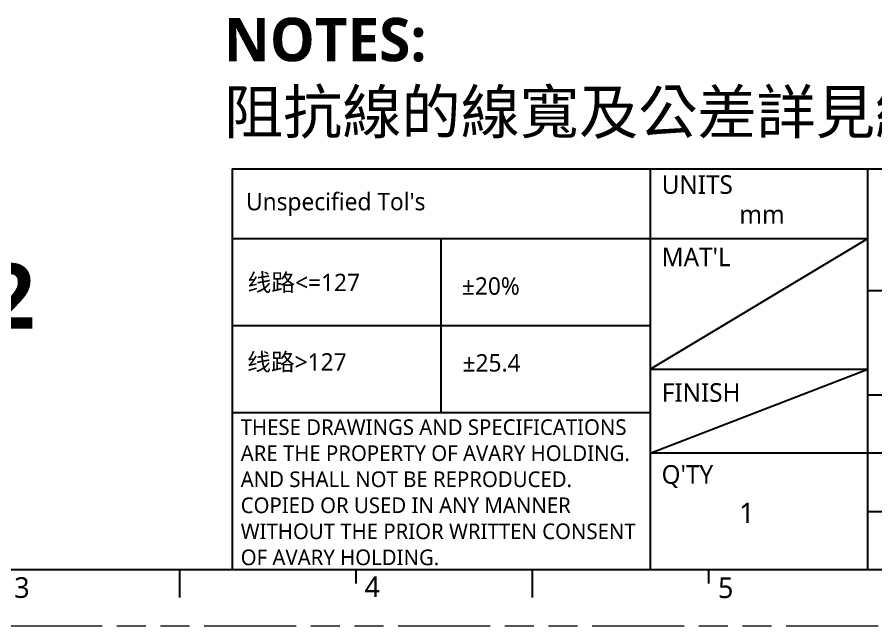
# Model space of a CAD drawing. Extents: x 388 to 686, y 182 to 393.
# Drawn here: x 488.5 to 577.1, y 182.3 to 245.1 of the extents above; entities that cross this region are included whole.
import ezdxf

# ---------------------------------------------------------------- set-up
doc = ezdxf.new("R2010")
doc.units = 0
doc.linetypes.add('PHANTOM', pattern=[29.5, 9.5, -1.5, 3, -1.5, 3, -1.5, 9.5])
doc.layers.get('0').update_dxf_attribs({"color": 9})
doc.layers.add('0PAPERF', color=2, linetype='PHANTOM', lineweight=5, plot=False)
doc.layers.add('DIM', color=3, linetype='Continuous', lineweight=5)
doc.layers.add('備註', color=1, linetype='Continuous', lineweight=5)
doc.layers.add('g_area', color=1, linetype='Continuous')
doc.layers.add('鵬鼎', color=5, linetype='Continuous')
doc.styles.get("Standard").update_dxf_attribs({"font": 'txt.shx'})

msp = doc.modelspace()

# ---------------------------------------------------------------- linework, layer by layer
at = {"color": 0}
for p, q in [((510.666, 229.458), (676.84, 229.458)), ((510.666, 229.458), (510.666, 188.14)), ((553.782, 229.458), (553.782, 188.14)), ((576.238, 188.14), (576.238, 229.458)), ((510.666, 222.273), (576.238, 222.273)), ((532.224, 204.308), (532.224, 222.273)), ((553.782, 208.799), (576.238, 222.273)), ((676.84, 216.883), (576.238, 216.883)), ((510.666, 213.29), (553.782, 213.29)), ((553.782, 208.799), (576.238, 208.799)), ((553.782, 200.116), (576.238, 208.799)), ((676.84, 206.104), (576.238, 206.104)), ((510.666, 204.308), (553.782, 204.308)), ((620.251, 200.116), (553.782, 200.116)), ((576.238, 194.127), (620.251, 194.127))]:
    msp.add_line(p, q, dxfattribs=at)
for p, q in [((396.155, 188.139), (676.899, 188.139)), ((505.252, 188.139), (505.252, 185.23)), ((523.435, 188.139), (523.435, 186.684)), ((541.618, 188.139), (541.618, 185.23)), ((559.801, 188.139), (559.801, 186.684))]:
    msp.add_line(p, q)
msp.add_lwpolyline([(576.238, 229.458), (676.84, 229.458), (676.84, 216.883), (576.238, 216.883)], close=True, dxfattribs=at)
at = {"layer": '0PAPERF'}
msp.add_line((387.79, 182.32), (686.066, 182.32), dxfattribs=at)

# ---------------------------------------------------------------- texts
at = {"color": 0, "char_height": 1.91883, "attachment_point": 1}
for s, insert, width in [('{\\fMicrosoft JhengHei|b0|i0|c136|p0;UNITS}', (554.969, 228.788), 8.92527), ('{\\fMicrosoft JhengHei|b0|i0|c136|p0;mm}', (562.975, 225.702), 8.92527), ("{\\fMicrosoft JhengHei|b0|i0|c136|p0;MAT'L}", (554.961, 221.323), 8.92527), ('{\\fMicrosoft JhengHei|b0|i0|c136|p0;FINISH}', (554.983, 207.34), 8.92527), ("{\\fMicrosoft JhengHei|b0|i0|c136|p0;Q'TY}", (554.962, 198.893), 6.57953)]:
    msp.add_mtext(s, dxfattribs=dict(at, insert=insert, width=width))
at = {"color": 3, "insert": (511.56, 203.616), "char_height": 1.611072, "width": 41.55045, "attachment_point": 1}
msp.add_mtext('{\\fMicrosoft JhengHei|b0|i0|c136|p0;THESE DRAWINGS AND SPECIFICATIONS ARE THE PROPERTY OF AVARY HOLDING. AND SHALL NOT BE REPRODUCED. COPIED OR USED IN ANY MANNER WITHOUT THE PRIOR WRITTEN CONSENT OF AVARY HOLDING.}', dxfattribs=at)
at = {"layer": '0PAPERF', "linetype": 'Continuous', "insert": (509.825, 245.022), "char_height": 4.4752, "width": 122.36272, "attachment_point": 1}
msp.add_mtext('{\\fMicrosoft JhengHei|b1|i0|c136|p18;NOTES:}\\P{\\fMicrosoft JhengHei|b0|i0|c136|p18;阻抗線的線寬及公差詳見線路阻抗圖}', dxfattribs=at)
at = {"layer": 'DIM', "char_height": 2.13417, "width": 1.29935, "attachment_point": 1}
for s, insert in [('{\\fMicrosoft JhengHei|b0|i0|c136|p0;\\C0;3}', (488.204, 187.335)), ('{\\fMicrosoft JhengHei|b0|i0|c136|p0;\\C0;4}', (524.33, 187.414)), ('{\\fMicrosoft JhengHei|b0|i0|c136|p0;\\C0;5}', (560.775, 187.319))]:
    msp.add_mtext(s, dxfattribs=dict(at, insert=insert))
at = {"layer": 'g_area', "linetype": 'Continuous', "insert": (468.641, 219.67), "char_height": 6.7128, "attachment_point": 1}
msp.add_mtext('{\\fMicrosoft JhengHei|b1|i0|c136|p18;BTR2', dxfattribs=at)
at = {"layer": '備註', "color": 2, "lineweight": 0, "ltscale": 2, "insert": (512.11, 226.969), "char_height": 1.79644, "attachment_point": 1}
msp.add_mtext("{\\fMicrosoft JhengHei|b0|i0|c136|p0;\\C0;Unspecified Tol's }", dxfattribs=at)
at = {"layer": '備註', "color": 2, "lineweight": 0, "ltscale": 2, "char_height": 1.79644, "attachment_point": 1, "bg_fill": 2}
for s, insert in [('{\\fMicrosoft JhengHei|b0|i0|c136|p0;\\C0;线路<=127}', (512.266, 218.632)), ('{\\fMicrosoft JhengHei|b0|i0|c136|p0;\\C0;%%P20%}', (534.371, 218.263)), ('{\\fMicrosoft JhengHei|b0|i0|c136|p2;\\C0;线路>127}', (512.225, 210.437)), ('{\\fMicrosoft JhengHei|b0|i0|c136|p0;\\C0;%%P25.4}', (534.438, 210.343))]:
    msp.add_mtext(s, dxfattribs=dict(at, insert=insert))
at = {"layer": '鵬鼎', "color": 0, "insert": (562.963, 195.01), "char_height": 2.09939, "width": 2.07856, "attachment_point": 1}
msp.add_mtext('{\\fMicrosoft JhengHei|b0|i0|c136|p0;1}', dxfattribs=at)

doc.saveas('drawing.dxf')
